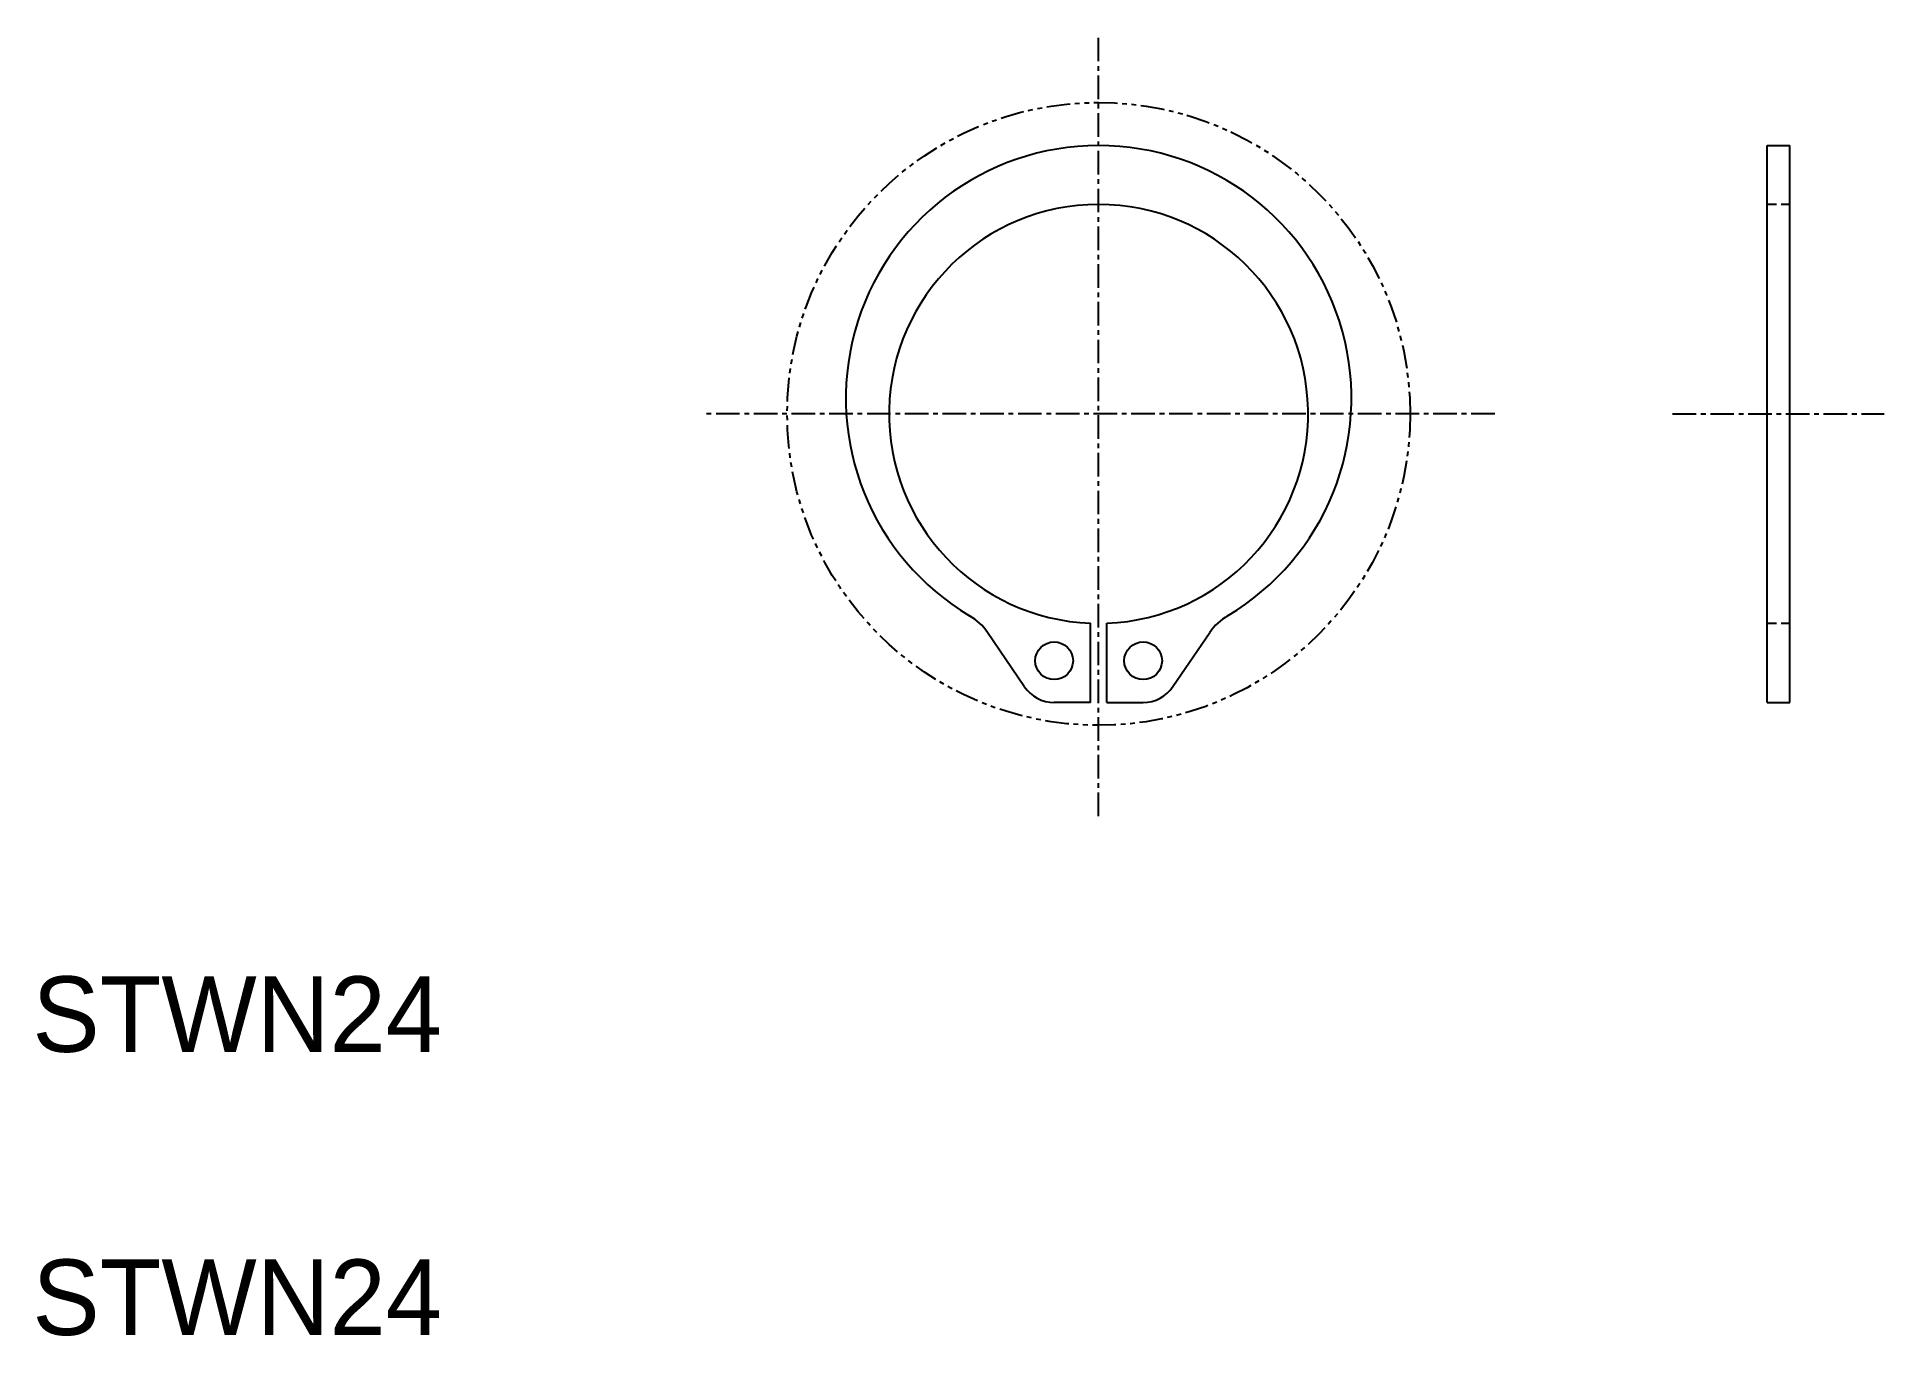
# Model space of a CAD drawing. Extents: x 161 to 258.8, y 102.6 to 171.4.
import ezdxf

# ---------------------------------------------------------------- set-up
doc = ezdxf.new("R2010")
doc.units = 0
for name, pattern in [('CENTER', [2, 1.25, -0.25, 0.25, -0.25]), ('DASHED', [0.75, 0.5, -0.25]), ('PHANTOM', [2.5, 1.25, -0.25, 0.25, -0.25, 0.25, -0.25])]:
    doc.linetypes.add(name, pattern=pattern)
doc.layers.get('0').update_dxf_attribs({"linetype": 'CONTINUOUS'})
doc.layers.add('CENTER', color=1, linetype='CENTER')

msp = doc.modelspace()

# ---------------------------------------------------------------- linework, layer by layer
at = {"color": 7, "linetype": 'CONTINUOUS'}
for p, q in [((252.631, 136.169), (252.631, 165.677)), ((252.631, 165.677), (253.831, 165.677)), ((253.831, 136.169), (253.831, 165.677)), ((227.713, 151.457), (227.713, 151.458)), ((216.787, 136.166), (216.787, 140.366)), ((217.658, 136.166), (217.658, 140.366)), ((213.285, 137.006), (211.338, 139.871)), ((221.16, 137.006), (223.107, 139.871)), ((216.787, 136.166), (214.865, 136.166)), ((217.658, 136.166), (219.58, 136.166)), ((252.631, 136.169), (253.831, 136.169))]:
    msp.add_line(p, q, dxfattribs=at)
at = {"color": 3, "linetype": 'DASHED'}
for p, q in [((252.631, 162.577), (253.831, 162.577)), ((252.631, 140.366), (253.831, 140.366))]:
    msp.add_line(p, q, dxfattribs=at)
at = {"color": 3, "linetype": 'PHANTOM'}
msp.add_circle((217.222, 151.457), 16.5, dxfattribs=at)
at = {"color": 7, "linetype": 'CONTINUOUS'}
for centre in [(214.865, 138.379), (219.58, 138.379)]:
    msp.add_circle(centre, 1, dxfattribs=at)
for centre, radius, start, end in [((217.222, 152.283), 13.394, 300.68475, 239.31525), ((217.222, 151.457), 11.1, 272.24747, 267.75253), ((208.856, 138.185), 3, 34.20093, 59.31525), ((225.588, 138.185), 3, 120.68475, 145.79907), ((214.865, 138.079), 1.91, 214.20093, 270), ((219.58, 138.079), 1.91, 270, 325.79907)]:
    msp.add_arc(centre, radius, start, end, dxfattribs=at)
at = {"layer": 'CENTER', "color": 1, "linetype": 'CENTER'}
for p, q in [((217.222, 130.139), (217.222, 171.43)), ((238.203, 151.457), (196.242, 151.457)), ((217.222, 151.457), (217.222, 151.457)), ((247.631, 151.457), (258.831, 151.457))]:
    msp.add_line(p, q, dxfattribs=at)

# ---------------------------------------------------------------- texts
at = {"color": 7, "linetype": 'CONTINUOUS'}
for p in [(160.735, 117.654), (160.735, 102.654)]:
    msp.add_text('STWN24', height=4, dxfattribs=at).set_placement(p)

doc.saveas('drawing.dxf')
